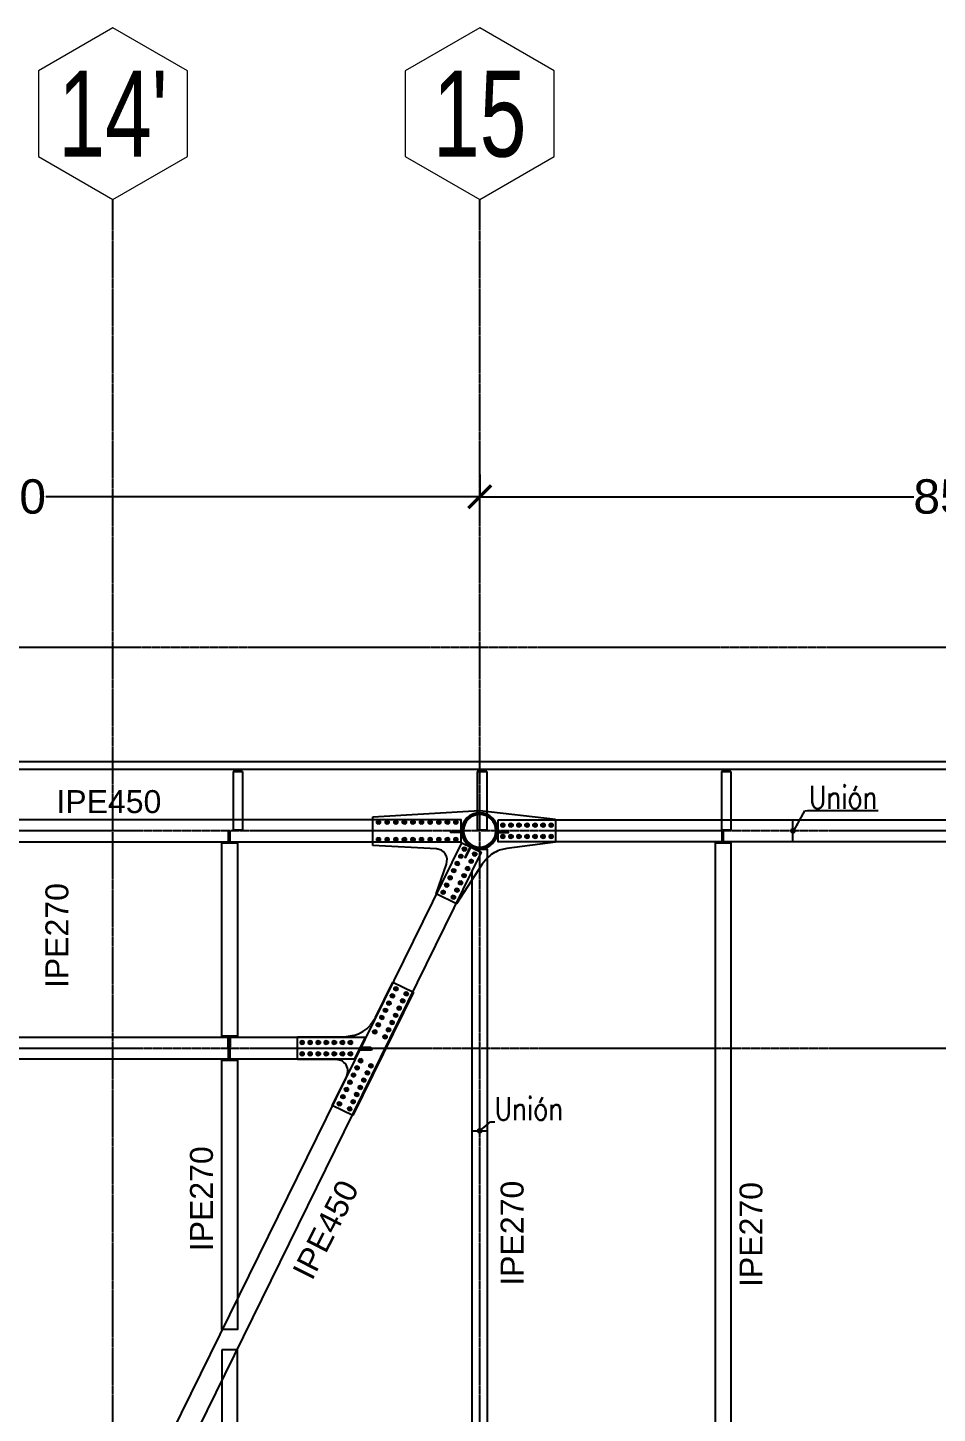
# Model space of a CAD drawing. Header units: millimetres. Extents: x -12345 to 95575, y -11225 to 31862.
# Drawn here: x 72556 to 80493, y 18813 to 30907 of the extents above; entities that cross this region are included whole.
import ezdxf
from ezdxf.enums import TextEntityAlignment as Align

# ---------------------------------------------------------------- set-up
doc = ezdxf.new("R2010")
doc.units = ezdxf.units.MM
doc.header["$LTSCALE"] = 0.95
doc.linetypes.add('DXK_LINE_DOT3', pattern=[5.9187, 2.979, -0.9799, 0.9799, -0.9799])
for name, color, linetype, lineweight in [('0-1', 250, 'Continuous', 5), ('E_COLUMNAS-1', 1, 'Continuous', 25), ('E_TEXTO', 3, 'Continuous', 9), ('E_VIGAS-1', 31, 'Continuous', 25), ('E_VIGAS-2', 252, 'Continuous', 25), ('HCB_EJES', 1, 'DXK_LINE_DOT3', 9)]:
    doc.layers.add(name, color=color, linetype=linetype, lineweight=lineweight)
for name, color, linetype in [('COTAS', 8, 'Continuous'), ('HCB-EJES', 1, 'Continuous'), ('HCB-ROTULOS', 2, 'Continuous'), ('HCB_VIGAS', 4, 'Continuous'), ('UNIÒN', 6, 'Continuous')]:
    doc.layers.add(name, color=color, linetype=linetype)
doc.styles.add('CNI_COTAS', font='romans.shx', dxfattribs={"width": 0.8})
doc.styles.add('VERDANA', font='arial.ttf')
doc.dimstyles.new('1.125', dxfattribs={"dimscale": 0, "dimtxt": 300, "dimasz": 200, "dimexe": 4, "dimexo": 4, "dimgap": 15, "dimtad": 0, "dimdec": 0, "dimzin": 4, "dimdsep": 46, "dimtxsty": 'VERDANA', "dimblk": 'ARCHTICK', "dimcen": -10, "dimclrd": 256, "dimclrt": 3, "dimadec": 0, "dimazin": 0, "dimtfac": 1, "dimtdec": 0, "dimtmove": 2, "dimatfit": 0, "dimldrblk": 'OBLIQUE', "dimfxl": 0.05, "dimtolj": 1, "dimtzin": 0, "dimarcsym": 0})
doc.dimstyles.new('UNIÒN', dxfattribs={"dimscale": 0, "dimtxt": 200, "dimasz": 60, "dimexe": 4, "dimexo": 4, "dimgap": 15, "dimtad": 1, "dimdec": 0, "dimzin": 4, "dimdsep": 46, "dimtxsty": 'CNI_COTAS', "dimcen": -0.09, "dimclrd": 6, "dimclrt": 3, "dimadec": 0, "dimazin": 0, "dimtfac": 1, "dimtdec": 0, "dimtmove": 2, "dimatfit": 0, "dimfxl": 0.05, "dimtolj": 1, "dimtzin": 0, "dimarcsym": 0})

# ---------------------------------------------------------------- blocks, each defined once
blk = doc.blocks.new('EST_SFM_VIGA-METALICA-SECCION-C - EST_SFM_VIGA-METALICA-UPN160-1505289-_14_00m_N_E_-NIVEL-4 DOC')
at = {"layer": 'E_VIGAS-1'}
for p, q in [((44.822, 0.018), (-44.831, 0.018)), ((-44.831, -0.047), (44.822, -0.047))]:
    blk.add_line(p, q, dxfattribs=at)
blk = doc.blocks.new('DCTIB_CNI_EST_MOD-1A-FAC_0001_rvt-1-_14_00m_N_E_-NIVEL-4 DOC')
at = {"layer": 'E_VIGAS-1'}
for p, q in [((-8.275, 165.082), (-8.275, 165.096)), ((-8.27, 165.096), (-8.27, 165.082)), ((-6.145, 165.082), (-6.145, 165.096)), ((-6.14, 165.096), (-6.14, 165.082)), ((-4.015, 165.082), (-4.015, 165.096)), ((-4.01, 165.096), (-4.01, 165.082)), ((-8.313, 165.076), (-8.313, 165.077)), ((-8.313, 165.077), (-8.285, 165.077)), ((-8.313, 165.076), (-8.231, 165.076)), ((-8.231, 165.076), (-8.313, 165.076)), ((-8.313, 165.076), (-8.313, 164.564)), ((-8.275, 165.077), (-8.275, 165.082)), ((-8.27, 165.082), (-8.27, 165.077)), ((-8.259, 165.077), (-8.231, 165.077)), ((-8.231, 165.077), (-8.231, 165.076)), ((-8.231, 165.076), (-8.231, 164.564)), ((-6.183, 165.076), (-6.183, 165.077)), ((-6.183, 165.077), (-6.155, 165.077)), ((-6.183, 165.076), (-6.101, 165.076)), ((-6.101, 165.076), (-6.183, 165.076)), ((-6.183, 165.076), (-6.183, 164.564)), ((-6.145, 165.077), (-6.145, 165.082)), ((-6.14, 165.082), (-6.14, 165.077)), ((-6.129, 165.077), (-6.101, 165.077)), ((-6.101, 165.077), (-6.101, 165.076)), ((-6.101, 165.076), (-6.101, 164.564)), ((-4.053, 165.076), (-4.053, 165.077)), ((-4.053, 165.077), (-4.025, 165.077)), ((-4.053, 165.076), (-3.971, 165.076)), ((-3.971, 165.076), (-4.053, 165.076)), ((-4.053, 165.076), (-4.053, 164.564)), ((-4.015, 165.077), (-4.015, 165.082)), ((-4.01, 165.082), (-4.01, 165.077)), ((-3.999, 165.077), (-3.971, 165.077)), ((-3.971, 165.077), (-3.971, 165.076)), ((-3.971, 165.076), (-3.971, 164.564)), ((-8.231, 164.564), (-8.313, 164.564)), ((-6.101, 164.564), (-6.183, 164.564)), ((-3.971, 164.564), (-4.053, 164.564))]:
    blk.add_line(p, q, dxfattribs=at)
for points, knots in [([(-8.285, 165.077), (-8.284, 165.077), (-8.283, 165.077), (-8.28, 165.077), (-8.278, 165.078), (-8.276, 165.078), (-8.275, 165.08), (-8.275, 165.081), (-8.275, 165.082)], [0, 0, 0, 0, 0.142857, 0.285714, 0.428571, 0.571429, 0.785714, 1, 1, 1, 1]), ([(-8.275, 165.082), (-8.275, 165.081), (-8.275, 165.08), (-8.277, 165.078), (-8.278, 165.078), (-8.28, 165.077), (-8.281, 165.077), (-8.282, 165.077), (-8.284, 165.077), (-8.285, 165.077)], [0, 0, 0, 0, 0.285714, 0.428571, 0.571429, 0.678571, 0.732143, 0.785714, 1, 1, 1, 1]), ([(-8.259, 165.077), (-8.26, 165.077), (-8.261, 165.077), (-8.264, 165.077), (-8.266, 165.078), (-8.268, 165.078), (-8.269, 165.08), (-8.27, 165.081), (-8.27, 165.082)], [0, 0, 0, 0, 0.142857, 0.285714, 0.428571, 0.571429, 0.785714, 1, 1, 1, 1]), ([(-8.27, 165.082), (-8.27, 165.081), (-8.269, 165.08), (-8.268, 165.078), (-8.266, 165.078), (-8.265, 165.077), (-8.264, 165.077), (-8.262, 165.077), (-8.26, 165.077), (-8.259, 165.077)], [0, 0, 0, 0, 0.285714, 0.428571, 0.571429, 0.678571, 0.732143, 0.785714, 1, 1, 1, 1]), ([(-6.155, 165.077), (-6.154, 165.077), (-6.153, 165.077), (-6.15, 165.077), (-6.148, 165.078), (-6.146, 165.078), (-6.145, 165.08), (-6.145, 165.081), (-6.145, 165.082)], [0, 0, 0, 0, 0.142857, 0.285714, 0.428571, 0.571429, 0.785714, 1, 1, 1, 1]), ([(-6.145, 165.082), (-6.145, 165.081), (-6.145, 165.08), (-6.147, 165.078), (-6.148, 165.078), (-6.15, 165.077), (-6.151, 165.077), (-6.152, 165.077), (-6.154, 165.077), (-6.155, 165.077)], [0, 0, 0, 0, 0.285714, 0.428571, 0.571429, 0.678571, 0.732143, 0.785714, 1, 1, 1, 1]), ([(-6.129, 165.077), (-6.13, 165.077), (-6.131, 165.077), (-6.134, 165.077), (-6.136, 165.078), (-6.138, 165.078), (-6.139, 165.08), (-6.14, 165.081), (-6.14, 165.082)], [0, 0, 0, 0, 0.142857, 0.285714, 0.428571, 0.571429, 0.785714, 1, 1, 1, 1]), ([(-6.14, 165.082), (-6.14, 165.081), (-6.139, 165.08), (-6.138, 165.078), (-6.136, 165.078), (-6.135, 165.077), (-6.134, 165.077), (-6.132, 165.077), (-6.13, 165.077), (-6.129, 165.077)], [0, 0, 0, 0, 0.285714, 0.428571, 0.571429, 0.678571, 0.732143, 0.785714, 1, 1, 1, 1]), ([(-4.025, 165.077), (-4.024, 165.077), (-4.023, 165.077), (-4.02, 165.077), (-4.018, 165.078), (-4.016, 165.078), (-4.015, 165.08), (-4.015, 165.081), (-4.015, 165.082)], [0, 0, 0, 0, 0.142857, 0.285714, 0.428571, 0.571429, 0.785714, 1, 1, 1, 1]), ([(-4.015, 165.082), (-4.015, 165.081), (-4.015, 165.08), (-4.017, 165.078), (-4.018, 165.078), (-4.02, 165.077), (-4.021, 165.077), (-4.022, 165.077), (-4.024, 165.077), (-4.025, 165.077)], [0, 0, 0, 0, 0.285714, 0.428571, 0.571429, 0.678571, 0.732143, 0.785714, 1, 1, 1, 1]), ([(-3.999, 165.077), (-4, 165.077), (-4.001, 165.077), (-4.004, 165.077), (-4.006, 165.078), (-4.008, 165.078), (-4.009, 165.08), (-4.01, 165.081), (-4.01, 165.082)], [0, 0, 0, 0, 0.142857, 0.285714, 0.428571, 0.571429, 0.785714, 1, 1, 1, 1]), ([(-4.01, 165.082), (-4.01, 165.081), (-4.009, 165.08), (-4.008, 165.078), (-4.006, 165.078), (-4.005, 165.077), (-4.004, 165.077), (-4.002, 165.077), (-4, 165.077), (-3.999, 165.077)], [0, 0, 0, 0, 0.285714, 0.428571, 0.571429, 0.678571, 0.732143, 0.785714, 1, 1, 1, 1])]:
    blk.add_open_spline(points, degree=3, knots=knots, dxfattribs=at)
blk.add_blockref('EST_SFM_VIGA-METALICA-SECCION-C - EST_SFM_VIGA-METALICA-UPN160-1505289-_14_00m_N_E_-NIVEL-4 DOC', (-41.042, 165.143), dxfattribs=at)
blk = doc.blocks.new('Bolt-72226993-3068 - 1511')
at = {"color": 253, "linetype": 'Continuous'}
for p, q in [((89074, 29925), (89088, 29935)), ((89075, 29908), (89074, 29925)), ((89091, 29900), (89075, 29908)), ((89088, 29935), (89104, 29927)), ((89105, 29910), (89091, 29900)), ((89104, 29927), (89105, 29910)), ((89164, 29881), (89178, 29891)), ((89165, 29864), (89164, 29881)), ((89178, 29891), (89194, 29883)), ((89194, 29883), (89195, 29866)), ((89012, 29799), (89026, 29809)), ((89013, 29782), (89012, 29799)), ((89029, 29775), (89013, 29782)), ((89026, 29809), (89042, 29801)), ((89043, 29784), (89029, 29775)), ((89042, 29801), (89043, 29784)), ((89043, 29862), (89057, 29872)), ((89044, 29845), (89043, 29862)), ((89060, 29837), (89044, 29845)), ((89057, 29872), (89073, 29864)), ((89074, 29847), (89060, 29837)), ((89073, 29864), (89074, 29847)), ((89102, 29755), (89116, 29765)), ((89103, 29738), (89102, 29755)), ((89116, 29765), (89132, 29757)), ((89132, 29757), (89133, 29740)), ((89133, 29818), (89147, 29828)), ((89134, 29801), (89133, 29818)), ((89149, 29793), (89134, 29801)), ((89147, 29828), (89163, 29820)), ((89164, 29803), (89149, 29793)), ((89163, 29820), (89164, 29803)), ((89180, 29856), (89165, 29864)), ((89195, 29866), (89180, 29856)), ((88950, 29674), (88965, 29683)), ((88952, 29657), (88950, 29674)), ((88967, 29649), (88952, 29657)), ((88965, 29683), (88980, 29676)), ((88981, 29659), (88967, 29649)), ((88980, 29676), (88981, 29659)), ((88981, 29737), (88996, 29746)), ((88982, 29719), (88981, 29737)), ((88998, 29712), (88982, 29719)), ((88996, 29746), (89011, 29739)), ((89012, 29721), (88998, 29712)), ((89011, 29739), (89012, 29721)), ((89040, 29630), (89055, 29639)), ((89055, 29639), (89070, 29632)), ((89070, 29632), (89071, 29614)), ((89071, 29693), (89085, 29702)), ((89072, 29675), (89071, 29693)), ((89088, 29668), (89072, 29675)), ((89085, 29702), (89101, 29695)), ((89102, 29677), (89088, 29668)), ((89101, 29695), (89102, 29677)), ((89119, 29730), (89103, 29738)), ((89133, 29740), (89119, 29730)), ((88889, 29548), (88903, 29558)), ((88890, 29531), (88889, 29548)), ((88905, 29523), (88890, 29531)), ((88903, 29558), (88919, 29550)), ((88920, 29533), (88905, 29523)), ((88919, 29550), (88920, 29533)), ((88920, 29611), (88934, 29621)), ((88921, 29594), (88920, 29611)), ((88936, 29586), (88921, 29594)), ((88934, 29621), (88949, 29613)), ((88951, 29596), (88936, 29586)), ((88949, 29613), (88951, 29596)), ((88978, 29504), (88993, 29514)), ((88993, 29514), (89008, 29506)), ((89009, 29567), (89024, 29577)), ((89010, 29550), (89009, 29567)), ((89026, 29542), (89010, 29550)), ((89024, 29577), (89039, 29569)), ((89040, 29552), (89026, 29542)), ((89039, 29569), (89040, 29552)), ((89041, 29612), (89040, 29630)), ((89057, 29605), (89041, 29612)), ((89071, 29614), (89057, 29605)), ((88980, 29487), (88978, 29504)), ((88995, 29479), (88980, 29487)), ((89010, 29489), (88995, 29479)), ((89008, 29506), (89010, 29489))]:
    blk.add_line(p, q, dxfattribs=at)
for centre, radius, start, end in [((89089, 29917), 11.5, 81.847, 261.847), ((89089, 29917), 10, 153.847, 333.847), ((89089, 29917), 10, 333.847, 153.847), ((89089, 29917), 11.5, 261.847, 81.847), ((89179, 29873), 11.5, 81.847, 261.847), ((89179, 29873), 10, 153.847, 333.847), ((89179, 29873), 10, 333.847, 153.847), ((89179, 29873), 11.5, 261.847, 81.847), ((89028, 29792), 11.5, 81.847, 261.847), ((89028, 29792), 10, 153.847, 333.847), ((89028, 29792), 10, 333.847, 153.847), ((89028, 29792), 11.5, 261.847, 81.847), ((89059, 29855), 11.5, 81.847, 261.847), ((89059, 29855), 10, 153.847, 333.847), ((89059, 29855), 10, 333.847, 153.847), ((89059, 29855), 11.5, 261.847, 81.847), ((89117, 29748), 11.5, 81.847, 261.847), ((89117, 29748), 10, 333.847, 153.847), ((89117, 29748), 11.5, 261.847, 81.847), ((89148, 29811), 11.5, 81.847, 261.847), ((89148, 29811), 10, 153.847, 333.847), ((89148, 29811), 10, 333.847, 153.847), ((89148, 29811), 11.5, 261.847, 81.847), ((88966, 29666), 11.5, 81.847, 261.847), ((88966, 29666), 10, 153.847, 333.847), ((88966, 29666), 10, 333.847, 153.847), ((88966, 29666), 11.5, 261.847, 81.847), ((88997, 29729), 11.5, 81.847, 261.847), ((88997, 29729), 10, 153.847, 333.847), ((88997, 29729), 10, 333.847, 153.847), ((88997, 29729), 11.5, 261.847, 81.847), ((89056, 29622), 11.5, 81.847, 261.847), ((89056, 29622), 10, 333.847, 153.847), ((89056, 29622), 11.5, 261.847, 81.847), ((89087, 29685), 11.5, 81.847, 261.847), ((89087, 29685), 10, 153.847, 333.847), ((89087, 29685), 10, 333.847, 153.847), ((89087, 29685), 11.5, 261.847, 81.847), ((89117, 29748), 10, 153.847, 333.847), ((88904, 29540), 11.5, 81.847, 261.847), ((88904, 29540), 10, 153.847, 333.847), ((88904, 29540), 10, 333.847, 153.847), ((88904, 29540), 11.5, 261.847, 81.847), ((88935, 29603), 11.5, 81.847, 261.847), ((88935, 29603), 10, 153.847, 333.847), ((88935, 29603), 10, 333.847, 153.847), ((88935, 29603), 11.5, 261.847, 81.847), ((89025, 29559), 11.5, 81.847, 261.847), ((89025, 29559), 10, 153.847, 333.847), ((89025, 29559), 10, 333.847, 153.847), ((89025, 29559), 11.5, 261.847, 81.847), ((89056, 29622), 10, 153.847, 333.847), ((88994, 29496), 11.5, 81.847, 261.847), ((88994, 29496), 10, 153.847, 333.847), ((88994, 29496), 10, 333.847, 153.847), ((88994, 29496), 11.5, 261.847, 81.847)]:
    blk.add_arc(centre, radius, start, end, dxfattribs=at)
blk = doc.blocks.new('Bolt-72226993-3076 - 1511')
at = {"color": 253, "linetype": 'Continuous'}
for p, q in [((89411, 30136), (89426, 30144)), ((89411, 30118), (89411, 30136)), ((89426, 30110), (89411, 30118)), ((89426, 30144), (89441, 30136)), ((89441, 30118), (89426, 30110)), ((89441, 30136), (89441, 30118)), ((89481, 30136), (89496, 30144)), ((89481, 30118), (89481, 30136)), ((89496, 30110), (89481, 30118)), ((89496, 30144), (89511, 30136)), ((89511, 30118), (89496, 30110)), ((89511, 30136), (89511, 30118)), ((89551, 30136), (89566, 30144)), ((89551, 30118), (89551, 30136)), ((89566, 30110), (89551, 30118)), ((89566, 30144), (89581, 30136)), ((89581, 30118), (89566, 30110)), ((89581, 30136), (89581, 30118)), ((89621, 30136), (89636, 30144)), ((89621, 30118), (89621, 30136)), ((89636, 30110), (89621, 30118)), ((89636, 30144), (89651, 30136)), ((89651, 30118), (89636, 30110)), ((89651, 30136), (89651, 30118)), ((89691, 30136), (89706, 30144)), ((89691, 30118), (89691, 30136)), ((89706, 30110), (89691, 30118)), ((89706, 30144), (89721, 30136)), ((89721, 30118), (89706, 30110)), ((89721, 30136), (89721, 30118)), ((89761, 30136), (89776, 30144)), ((89761, 30118), (89761, 30136)), ((89776, 30110), (89761, 30118)), ((89776, 30144), (89791, 30136)), ((89791, 30118), (89776, 30110)), ((89791, 30136), (89791, 30118)), ((89831, 30136), (89846, 30144)), ((89831, 30118), (89831, 30136)), ((89846, 30110), (89831, 30118)), ((89846, 30144), (89861, 30136)), ((89861, 30118), (89846, 30110)), ((89861, 30136), (89861, 30118)), ((89411, 30036), (89426, 30044)), ((89411, 30018), (89411, 30036)), ((89426, 30010), (89411, 30018)), ((89426, 30044), (89441, 30036)), ((89441, 30018), (89426, 30010)), ((89441, 30036), (89441, 30018)), ((89481, 30036), (89496, 30044)), ((89481, 30018), (89481, 30036)), ((89496, 30010), (89481, 30018)), ((89496, 30044), (89511, 30036)), ((89511, 30018), (89496, 30010)), ((89511, 30036), (89511, 30018)), ((89551, 30036), (89566, 30044)), ((89551, 30018), (89551, 30036)), ((89566, 30010), (89551, 30018)), ((89566, 30044), (89581, 30036)), ((89581, 30018), (89566, 30010)), ((89581, 30036), (89581, 30018)), ((89621, 30036), (89636, 30044)), ((89621, 30018), (89621, 30036)), ((89636, 30010), (89621, 30018)), ((89636, 30044), (89651, 30036)), ((89651, 30018), (89636, 30010)), ((89651, 30036), (89651, 30018)), ((89691, 30036), (89706, 30044)), ((89691, 30018), (89691, 30036)), ((89706, 30010), (89691, 30018)), ((89706, 30044), (89721, 30036)), ((89721, 30018), (89706, 30010)), ((89721, 30036), (89721, 30018)), ((89761, 30036), (89776, 30044)), ((89761, 30018), (89761, 30036)), ((89776, 30010), (89761, 30018)), ((89776, 30044), (89791, 30036)), ((89791, 30018), (89776, 30010)), ((89791, 30036), (89791, 30018)), ((89831, 30036), (89846, 30044)), ((89831, 30018), (89831, 30036)), ((89846, 30010), (89831, 30018)), ((89846, 30044), (89861, 30036)), ((89861, 30018), (89846, 30010)), ((89861, 30036), (89861, 30018))]:
    blk.add_line(p, q, dxfattribs=at)
for centre, radius, start, end in [((89426, 30127), 11.5, 18, 198), ((89426, 30127), 11.5, 198, 18), ((89426, 30127), 10, 90, 270), ((89426, 30127), 10, 270, 90), ((89496, 30127), 11.5, 18, 198), ((89496, 30127), 11.5, 198, 18), ((89496, 30127), 10, 90, 270), ((89496, 30127), 10, 270, 90), ((89566, 30127), 11.5, 18, 198), ((89566, 30127), 11.5, 198, 18), ((89566, 30127), 10, 90, 270), ((89566, 30127), 10, 270, 90), ((89636, 30127), 11.5, 18, 198), ((89636, 30127), 11.5, 198, 18), ((89636, 30127), 10, 90, 270), ((89636, 30127), 10, 270, 90), ((89706, 30127), 11.5, 18, 198), ((89706, 30127), 11.5, 198, 18), ((89706, 30127), 10, 90, 270), ((89706, 30127), 10, 270, 90), ((89776, 30127), 11.5, 18, 198), ((89776, 30127), 11.5, 198, 18), ((89776, 30127), 10, 90, 270), ((89776, 30127), 10, 270, 90), ((89846, 30127), 11.5, 18, 198), ((89846, 30127), 11.5, 198, 18), ((89846, 30127), 10, 90, 270), ((89846, 30127), 10, 270, 90), ((89426, 30027), 11.5, 18, 198), ((89426, 30027), 11.5, 198, 18), ((89426, 30027), 10, 90, 270), ((89426, 30027), 10, 270, 90), ((89496, 30027), 11.5, 18, 198), ((89496, 30027), 11.5, 198, 18), ((89496, 30027), 10, 90, 270), ((89496, 30027), 10, 270, 90), ((89566, 30027), 11.5, 18, 198), ((89566, 30027), 11.5, 198, 18), ((89566, 30027), 10, 90, 270), ((89566, 30027), 10, 270, 90), ((89636, 30027), 11.5, 18, 198), ((89636, 30027), 11.5, 198, 18), ((89636, 30027), 10, 90, 270), ((89636, 30027), 10, 270, 90), ((89706, 30027), 11.5, 18, 198), ((89706, 30027), 11.5, 198, 18), ((89706, 30027), 10, 90, 270), ((89706, 30027), 10, 270, 90), ((89776, 30027), 11.5, 18, 198), ((89776, 30027), 11.5, 198, 18), ((89776, 30027), 10, 90, 270), ((89776, 30027), 10, 270, 90), ((89846, 30027), 11.5, 18, 198), ((89846, 30027), 11.5, 198, 18), ((89846, 30027), 10, 90, 270), ((89846, 30027), 10, 270, 90)]:
    blk.add_arc(centre, radius, start, end, dxfattribs=at)
blk = doc.blocks.new('Bolt-72226993-3075 - 1511')
at = {"color": 253, "linetype": 'Continuous'}
for p, q in [((88326, 30161), (88341, 30169)), ((88326, 30143), (88326, 30161)), ((88341, 30135), (88326, 30143)), ((88341, 30169), (88356, 30161)), ((88356, 30143), (88341, 30135)), ((88356, 30161), (88356, 30143)), ((88401, 30161), (88416, 30169)), ((88401, 30143), (88401, 30161)), ((88416, 30135), (88401, 30143)), ((88416, 30169), (88431, 30161)), ((88431, 30143), (88416, 30135)), ((88431, 30161), (88431, 30143)), ((88476, 30161), (88491, 30169)), ((88476, 30143), (88476, 30161)), ((88491, 30135), (88476, 30143)), ((88491, 30169), (88506, 30161)), ((88506, 30143), (88491, 30135)), ((88506, 30161), (88506, 30143)), ((88551, 30161), (88566, 30169)), ((88551, 30143), (88551, 30161)), ((88566, 30135), (88551, 30143)), ((88566, 30169), (88581, 30161)), ((88581, 30143), (88566, 30135)), ((88581, 30161), (88581, 30143)), ((88626, 30161), (88641, 30169)), ((88626, 30143), (88626, 30161)), ((88641, 30135), (88626, 30143)), ((88641, 30169), (88656, 30161)), ((88656, 30143), (88641, 30135)), ((88656, 30161), (88656, 30143)), ((88701, 30161), (88716, 30169)), ((88701, 30143), (88701, 30161)), ((88716, 30135), (88701, 30143)), ((88716, 30169), (88731, 30161)), ((88731, 30143), (88716, 30135)), ((88731, 30161), (88731, 30143)), ((88776, 30161), (88791, 30169)), ((88776, 30143), (88776, 30161)), ((88791, 30135), (88776, 30143)), ((88791, 30169), (88806, 30161)), ((88806, 30143), (88791, 30135)), ((88806, 30161), (88806, 30143)), ((88851, 30161), (88866, 30169)), ((88851, 30143), (88851, 30161)), ((88866, 30135), (88851, 30143)), ((88866, 30169), (88881, 30161)), ((88881, 30143), (88866, 30135)), ((88881, 30161), (88881, 30143)), ((88926, 30161), (88941, 30169)), ((88926, 30143), (88926, 30161)), ((88941, 30135), (88926, 30143)), ((88941, 30169), (88956, 30161)), ((88956, 30143), (88941, 30135)), ((88956, 30161), (88956, 30143)), ((89001, 30161), (89016, 30169)), ((89001, 30143), (89001, 30161)), ((89016, 30135), (89001, 30143)), ((89016, 30169), (89031, 30161)), ((89031, 30143), (89016, 30135)), ((89031, 30161), (89031, 30143)), ((88326, 30011), (88341, 30019)), ((88326, 29993), (88326, 30011)), ((88341, 30019), (88356, 30011)), ((88356, 30011), (88356, 29993)), ((88401, 30011), (88416, 30019)), ((88401, 29993), (88401, 30011)), ((88416, 30019), (88431, 30011)), ((88431, 30011), (88431, 29993)), ((88476, 30011), (88491, 30019)), ((88476, 29993), (88476, 30011)), ((88491, 30019), (88506, 30011)), ((88506, 30011), (88506, 29993)), ((88551, 30011), (88566, 30019)), ((88551, 29993), (88551, 30011)), ((88566, 30019), (88581, 30011)), ((88581, 30011), (88581, 29993)), ((88626, 30011), (88641, 30019)), ((88626, 29993), (88626, 30011)), ((88641, 30019), (88656, 30011)), ((88656, 30011), (88656, 29993)), ((88701, 30011), (88716, 30019)), ((88701, 29993), (88701, 30011)), ((88716, 30019), (88731, 30011)), ((88731, 30011), (88731, 29993)), ((88776, 30011), (88791, 30019)), ((88776, 29993), (88776, 30011)), ((88791, 30019), (88806, 30011)), ((88806, 30011), (88806, 29993)), ((88851, 30011), (88866, 30019)), ((88851, 29993), (88851, 30011)), ((88866, 30019), (88881, 30011)), ((88881, 30011), (88881, 29993)), ((88926, 30011), (88941, 30019)), ((88926, 29993), (88926, 30011)), ((88941, 30019), (88956, 30011)), ((88956, 30011), (88956, 29993)), ((89001, 30011), (89016, 30019)), ((89001, 29993), (89001, 30011)), ((89016, 30019), (89031, 30011)), ((89031, 30011), (89031, 29993)), ((88341, 29985), (88326, 29993)), ((88356, 29993), (88341, 29985)), ((88416, 29985), (88401, 29993)), ((88431, 29993), (88416, 29985)), ((88491, 29985), (88476, 29993)), ((88506, 29993), (88491, 29985)), ((88566, 29985), (88551, 29993)), ((88581, 29993), (88566, 29985)), ((88641, 29985), (88626, 29993)), ((88656, 29993), (88641, 29985)), ((88716, 29985), (88701, 29993)), ((88731, 29993), (88716, 29985)), ((88791, 29985), (88776, 29993)), ((88806, 29993), (88791, 29985)), ((88866, 29985), (88851, 29993)), ((88881, 29993), (88866, 29985)), ((88941, 29985), (88926, 29993)), ((88956, 29993), (88941, 29985)), ((89016, 29985), (89001, 29993)), ((89031, 29993), (89016, 29985))]:
    blk.add_line(p, q, dxfattribs=at)
for centre, radius, start, end in [((88341, 30152), 11.5, 18, 198), ((88341, 30152), 11.5, 198, 18), ((88341, 30152), 10, 90, 270), ((88341, 30152), 10, 270, 90), ((88416, 30152), 11.5, 18, 198), ((88416, 30152), 11.5, 198, 18), ((88416, 30152), 10, 90, 270), ((88416, 30152), 10, 270, 90), ((88491, 30152), 11.5, 18, 198), ((88491, 30152), 11.5, 198, 18), ((88491, 30152), 10, 90, 270), ((88491, 30152), 10, 270, 90), ((88566, 30152), 11.5, 18, 198), ((88566, 30152), 11.5, 198, 18), ((88566, 30152), 10, 90, 270), ((88566, 30152), 10, 270, 90), ((88641, 30152), 11.5, 18, 198), ((88641, 30152), 11.5, 198, 18), ((88641, 30152), 10, 90, 270), ((88641, 30152), 10, 270, 90), ((88716, 30152), 11.5, 18, 198), ((88716, 30152), 11.5, 198, 18), ((88716, 30152), 10, 90, 270), ((88716, 30152), 10, 270, 90), ((88791, 30152), 11.5, 18, 198), ((88791, 30152), 11.5, 198, 18), ((88791, 30152), 10, 90, 270), ((88791, 30152), 10, 270, 90), ((88866, 30152), 11.5, 18, 198), ((88866, 30152), 11.5, 198, 18), ((88866, 30152), 10, 90, 270), ((88866, 30152), 10, 270, 90), ((88941, 30152), 11.5, 18, 198), ((88941, 30152), 11.5, 198, 18), ((88941, 30152), 10, 90, 270), ((88941, 30152), 10, 270, 90), ((89016, 30152), 11.5, 18, 198), ((89016, 30152), 11.5, 198, 18), ((89016, 30152), 10, 90, 270), ((89016, 30152), 10, 270, 90), ((88341, 30002), 11.5, 18, 198), ((88341, 30002), 11.5, 198, 18), ((88341, 30002), 10, 90, 270), ((88341, 30002), 10, 270, 90), ((88416, 30002), 11.5, 18, 198), ((88416, 30002), 11.5, 198, 18), ((88416, 30002), 10, 90, 270), ((88416, 30002), 10, 270, 90), ((88491, 30002), 11.5, 18, 198), ((88491, 30002), 11.5, 198, 18), ((88491, 30002), 10, 90, 270), ((88491, 30002), 10, 270, 90), ((88566, 30002), 11.5, 18, 198), ((88566, 30002), 11.5, 198, 18), ((88566, 30002), 10, 90, 270), ((88566, 30002), 10, 270, 90), ((88641, 30002), 11.5, 18, 198), ((88641, 30002), 11.5, 198, 18), ((88641, 30002), 10, 90, 270), ((88641, 30002), 10, 270, 90), ((88716, 30002), 11.5, 18, 198), ((88716, 30002), 11.5, 198, 18), ((88716, 30002), 10, 90, 270), ((88716, 30002), 10, 270, 90), ((88791, 30002), 11.5, 18, 198), ((88791, 30002), 11.5, 198, 18), ((88791, 30002), 10, 90, 270), ((88791, 30002), 10, 270, 90), ((88866, 30002), 11.5, 18, 198), ((88866, 30002), 11.5, 198, 18), ((88866, 30002), 10, 90, 270), ((88866, 30002), 10, 270, 90), ((88941, 30002), 11.5, 18, 198), ((88941, 30002), 11.5, 198, 18), ((88941, 30002), 10, 90, 270), ((88941, 30002), 10, 270, 90), ((89016, 30002), 11.5, 18, 198), ((89016, 30002), 11.5, 198, 18), ((89016, 30002), 10, 90, 270), ((89016, 30002), 10, 270, 90)]:
    blk.add_arc(centre, radius, start, end, dxfattribs=at)
blk = doc.blocks.new('Part-72226993-3077 - 1511')
at = {"color": 253}
for p, q in [((88291, 30200), (89223, 30254)), ((89223, 30254), (89886, 30177)), ((88291, 29950), (88291, 30200)), ((89886, 30177), (89886, 29977)), ((88845, 29920), (88291, 29950)), ((88889, 29907), (88845, 29920)), ((89460, 29922), (89396, 29907)), ((89886, 29977), (89460, 29922)), ((88842, 29527), (88934, 29787)), ((88934, 29787), (88939, 29832)), ((89246, 29787), (89021, 29439)), ((89287, 29838), (89246, 29787)), ((89021, 29439), (88842, 29527))]:
    blk.add_line(p, q, dxfattribs=at)
for centre, radius, start, end in [((89223, 30077), 158, 78.75, 258.75), ((89223, 30077), 158, 258.75, 78.75), ((88840, 29820), 100, 7.0556, 60.2686), ((89498, 29625), 300, 109.787, 134.7448)]:
    blk.add_arc(centre, radius, start, end, dxfattribs=at)
blk = doc.blocks.new('Part-72226993-3109 - 1511')
at = {"color": 253}
for p, q in [((88643, 28668), (88114, 27591)), ((88312, 28448), (88464, 28757)), ((88464, 28757), (88643, 28668)), ((88265, 28379), (88312, 28448)), ((87633, 28280), (88043, 28280)), ((87633, 28080), (87633, 28280)), ((88043, 28280), (88125, 28292)), ((87971, 28080), (87633, 28080)), ((88010, 28072), (87971, 28080)), ((88061, 27936), (88071, 27975)), ((87935, 27679), (88061, 27936)), ((88114, 27591), (87935, 27679))]:
    blk.add_line(p, q, dxfattribs=at)
for centre, radius, start, end in [((88043, 28580), 300, 285.9615, 317.8845), ((87971, 27980), 100, 357.0768, 66.7692)]:
    blk.add_arc(centre, radius, start, end, dxfattribs=at)
blk = doc.blocks.new('Bolt-72226993-3104 - 1511')
at = {"color": 253, "linetype": 'Continuous'}
for p, q in [((88475, 28706), (88490, 28716)), ((88476, 28689), (88475, 28706)), ((88492, 28681), (88476, 28689)), ((88490, 28716), (88505, 28708)), ((88506, 28691), (88492, 28681)), ((88505, 28708), (88506, 28691)), ((88565, 28662), (88579, 28672)), ((88579, 28672), (88595, 28664)), ((88595, 28664), (88596, 28647)), ((88414, 28581), (88428, 28590)), ((88415, 28563), (88414, 28581)), ((88430, 28556), (88415, 28563)), ((88428, 28590), (88444, 28583)), ((88445, 28565), (88430, 28556)), ((88444, 28643), (88459, 28653)), ((88446, 28626), (88444, 28643)), ((88444, 28583), (88445, 28565)), ((88461, 28619), (88446, 28626)), ((88459, 28653), (88474, 28645)), ((88476, 28628), (88461, 28619)), ((88474, 28645), (88476, 28628)), ((88503, 28537), (88518, 28546)), ((88518, 28546), (88533, 28539)), ((88534, 28599), (88549, 28609)), ((88535, 28582), (88534, 28599)), ((88551, 28574), (88535, 28582)), ((88549, 28609), (88564, 28601)), ((88565, 28584), (88551, 28574)), ((88564, 28601), (88565, 28584)), ((88566, 28645), (88565, 28662)), ((88582, 28637), (88566, 28645)), ((88596, 28647), (88582, 28637)), ((88352, 28455), (88366, 28465)), ((88353, 28438), (88352, 28455)), ((88369, 28430), (88353, 28438)), ((88366, 28465), (88382, 28457)), ((88383, 28440), (88369, 28430)), ((88382, 28457), (88383, 28440)), ((88383, 28518), (88397, 28527)), ((88384, 28501), (88383, 28518)), ((88399, 28493), (88384, 28501)), ((88397, 28527), (88413, 28520)), ((88414, 28503), (88399, 28493)), ((88413, 28520), (88414, 28503)), ((88472, 28474), (88487, 28483)), ((88474, 28456), (88472, 28474)), ((88489, 28449), (88474, 28456)), ((88487, 28483), (88502, 28476)), ((88504, 28458), (88489, 28449)), ((88502, 28476), (88504, 28458)), ((88505, 28519), (88503, 28537)), ((88520, 28512), (88505, 28519)), ((88534, 28521), (88520, 28512)), ((88533, 28539), (88534, 28521)), ((88290, 28329), (88305, 28339)), ((88291, 28312), (88290, 28329)), ((88307, 28304), (88291, 28312)), ((88305, 28339), (88320, 28331)), ((88321, 28314), (88307, 28304)), ((88320, 28331), (88321, 28314)), ((88321, 28392), (88335, 28402)), ((88322, 28375), (88321, 28392)), ((88338, 28367), (88322, 28375)), ((88335, 28402), (88351, 28394)), ((88352, 28377), (88338, 28367)), ((88351, 28394), (88352, 28377)), ((88411, 28348), (88425, 28358)), ((88412, 28331), (88411, 28348)), ((88427, 28323), (88412, 28331)), ((88425, 28358), (88441, 28350)), ((88442, 28333), (88427, 28323)), ((88441, 28350), (88442, 28333)), ((88442, 28411), (88456, 28421)), ((88443, 28394), (88442, 28411)), ((88458, 28386), (88443, 28394)), ((88456, 28421), (88472, 28413)), ((88473, 28396), (88458, 28386)), ((88472, 28413), (88473, 28396)), ((88380, 28285), (88394, 28295)), ((88381, 28268), (88380, 28285)), ((88397, 28260), (88381, 28268)), ((88394, 28295), (88410, 28287)), ((88411, 28270), (88397, 28260)), ((88410, 28287), (88411, 28270))]:
    blk.add_line(p, q, dxfattribs=at)
for centre, radius, start, end in [((88491, 28699), 11.5, 81.846, 261.846), ((88491, 28699), 10, 153.846, 333.846), ((88491, 28699), 10, 333.846, 153.846), ((88491, 28699), 11.5, 261.846, 81.846), ((88581, 28655), 11.5, 81.846, 261.846), ((88581, 28655), 10, 333.846, 153.846), ((88581, 28655), 11.5, 261.846, 81.846), ((88429, 28573), 11.5, 81.846, 261.846), ((88429, 28573), 10, 153.846, 333.846), ((88429, 28573), 10, 333.846, 153.846), ((88429, 28573), 11.5, 261.846, 81.846), ((88460, 28636), 11.5, 81.846, 261.846), ((88460, 28636), 10, 153.846, 333.846), ((88460, 28636), 10, 333.846, 153.846), ((88460, 28636), 11.5, 261.846, 81.846), ((88550, 28592), 11.5, 81.846, 261.846), ((88550, 28592), 10, 153.846, 333.846), ((88550, 28592), 10, 333.846, 153.846), ((88550, 28592), 11.5, 261.846, 81.846), ((88581, 28655), 10, 153.846, 333.846), ((88367, 28447), 11.5, 81.846, 261.846), ((88367, 28447), 10, 153.846, 333.846), ((88367, 28447), 10, 333.846, 153.846), ((88367, 28447), 11.5, 261.846, 81.846), ((88398, 28510), 11.5, 81.846, 261.846), ((88398, 28510), 10, 153.846, 333.846), ((88398, 28510), 10, 333.846, 153.846), ((88398, 28510), 11.5, 261.846, 81.846), ((88488, 28466), 11.5, 81.846, 261.846), ((88488, 28466), 10, 153.846, 333.846), ((88488, 28466), 10, 333.846, 153.846), ((88488, 28466), 11.5, 261.846, 81.846), ((88519, 28529), 11.5, 81.846, 261.846), ((88519, 28529), 10, 153.846, 333.846), ((88519, 28529), 10, 333.846, 153.846), ((88519, 28529), 11.5, 261.846, 81.846), ((88306, 28322), 11.5, 81.846, 261.846), ((88306, 28322), 10, 153.846, 333.846), ((88306, 28322), 10, 333.846, 153.846), ((88306, 28322), 11.5, 261.846, 81.846), ((88337, 28385), 11.5, 81.846, 261.846), ((88337, 28385), 10, 153.846, 333.846), ((88337, 28385), 10, 333.846, 153.846), ((88337, 28385), 11.5, 261.846, 81.846), ((88426, 28340), 11.5, 81.846, 261.846), ((88426, 28340), 10, 153.846, 333.846), ((88426, 28340), 10, 333.846, 153.846), ((88426, 28340), 11.5, 261.846, 81.846), ((88457, 28403), 11.5, 81.846, 261.846), ((88457, 28403), 10, 153.846, 333.846), ((88457, 28403), 10, 333.846, 153.846), ((88457, 28403), 11.5, 261.846, 81.846), ((88395, 28278), 11.5, 81.846, 261.846), ((88395, 28278), 10, 153.846, 333.846), ((88395, 28278), 10, 333.846, 153.846), ((88395, 28278), 11.5, 261.846, 81.846)]:
    blk.add_arc(centre, radius, start, end, dxfattribs=at)
blk = doc.blocks.new('Bolt-72226993-3105 - 1511')
at = {"color": 253, "linetype": 'Continuous'}
for p, q in [((88167, 28078), (88181, 28088)), ((88168, 28061), (88167, 28078)), ((88183, 28053), (88168, 28061)), ((88181, 28088), (88197, 28080)), ((88198, 28063), (88183, 28053)), ((88197, 28080), (88198, 28063)), ((88105, 27952), (88119, 27962)), ((88106, 27935), (88105, 27952)), ((88119, 27962), (88135, 27954)), ((88135, 27954), (88136, 27937)), ((88136, 28015), (88150, 28025)), ((88137, 27998), (88136, 28015)), ((88153, 27990), (88137, 27998)), ((88150, 28025), (88166, 28017)), ((88167, 28000), (88153, 27990)), ((88166, 28017), (88167, 28000)), ((88226, 27971), (88240, 27981)), ((88227, 27954), (88226, 27971)), ((88242, 27946), (88227, 27954)), ((88240, 27981), (88256, 27973)), ((88257, 27956), (88242, 27946)), ((88256, 27973), (88257, 27956)), ((88257, 28034), (88271, 28044)), ((88258, 28017), (88257, 28034)), ((88273, 28009), (88258, 28017)), ((88271, 28044), (88286, 28036)), ((88288, 28019), (88273, 28009)), ((88286, 28036), (88288, 28019)), ((88043, 27827), (88058, 27836)), ((88044, 27809), (88043, 27827)), ((88058, 27836), (88073, 27829)), ((88073, 27829), (88074, 27811)), ((88074, 27889), (88089, 27899)), ((88075, 27872), (88074, 27889)), ((88091, 27865), (88075, 27872)), ((88089, 27899), (88104, 27891)), ((88105, 27874), (88091, 27865)), ((88104, 27891), (88105, 27874)), ((88122, 27927), (88106, 27935)), ((88136, 27937), (88122, 27927)), ((88164, 27845), (88178, 27855)), ((88165, 27828), (88164, 27845)), ((88181, 27820), (88165, 27828)), ((88178, 27855), (88194, 27847)), ((88195, 27830), (88181, 27820)), ((88194, 27847), (88195, 27830)), ((88195, 27908), (88209, 27918)), ((88196, 27891), (88195, 27908)), ((88212, 27883), (88196, 27891)), ((88209, 27918), (88225, 27910)), ((88226, 27893), (88212, 27883)), ((88225, 27910), (88226, 27893)), ((87982, 27701), (87996, 27711)), ((87983, 27684), (87982, 27701)), ((87996, 27711), (88012, 27703)), ((88012, 27764), (88027, 27773)), ((88014, 27747), (88012, 27764)), ((88012, 27703), (88013, 27686)), ((88029, 27739), (88014, 27747)), ((88027, 27773), (88042, 27766)), ((88044, 27749), (88029, 27739)), ((88042, 27766), (88044, 27749)), ((88060, 27802), (88044, 27809)), ((88074, 27811), (88060, 27802)), ((88102, 27720), (88117, 27729)), ((88103, 27702), (88102, 27720)), ((88119, 27695), (88103, 27702)), ((88117, 27729), (88132, 27722)), ((88133, 27704), (88119, 27695)), ((88132, 27722), (88133, 27704)), ((88133, 27783), (88147, 27792)), ((88134, 27765), (88133, 27783)), ((88150, 27758), (88134, 27765)), ((88147, 27792), (88163, 27785)), ((88164, 27767), (88150, 27758)), ((88163, 27785), (88164, 27767)), ((87998, 27676), (87983, 27684)), ((88013, 27686), (87998, 27676)), ((88071, 27657), (88086, 27667)), ((88073, 27640), (88071, 27657)), ((88088, 27632), (88073, 27640)), ((88086, 27667), (88101, 27659)), ((88102, 27642), (88088, 27632)), ((88101, 27659), (88102, 27642))]:
    blk.add_line(p, q, dxfattribs=at)
for centre, radius, start, end in [((88182, 28070), 11.5, 81.846, 261.846), ((88182, 28070), 10, 153.846, 333.846), ((88182, 28070), 10, 333.846, 153.846), ((88182, 28070), 11.5, 261.846, 81.846), ((88121, 27945), 11.5, 81.846, 261.846), ((88121, 27945), 10, 153.846, 333.846), ((88121, 27945), 10, 333.846, 153.846), ((88121, 27945), 11.5, 261.846, 81.846), ((88151, 28008), 11.5, 81.846, 261.846), ((88151, 28008), 10, 153.846, 333.846), ((88151, 28008), 10, 333.846, 153.846), ((88151, 28008), 11.5, 261.846, 81.846), ((88241, 27963), 11.5, 81.846, 261.846), ((88241, 27963), 10, 153.846, 333.846), ((88241, 27963), 10, 333.846, 153.846), ((88241, 27963), 11.5, 261.846, 81.846), ((88272, 28026), 11.5, 81.846, 261.846), ((88272, 28026), 10, 153.846, 333.846), ((88272, 28026), 10, 333.846, 153.846), ((88272, 28026), 11.5, 261.846, 81.846), ((88059, 27819), 11.5, 81.846, 261.846), ((88059, 27819), 10, 153.846, 333.846), ((88059, 27819), 10, 333.846, 153.846), ((88059, 27819), 11.5, 261.846, 81.846), ((88090, 27882), 11.5, 81.846, 261.846), ((88090, 27882), 10, 153.846, 333.846), ((88090, 27882), 10, 333.846, 153.846), ((88090, 27882), 11.5, 261.846, 81.846), ((88179, 27838), 11.5, 81.846, 261.846), ((88179, 27838), 10, 153.846, 333.846), ((88179, 27838), 10, 333.846, 153.846), ((88179, 27838), 11.5, 261.846, 81.846), ((88210, 27901), 11.5, 81.846, 261.846), ((88210, 27901), 10, 153.846, 333.846), ((88210, 27901), 10, 333.846, 153.846), ((88210, 27901), 11.5, 261.846, 81.846), ((87997, 27693), 11.5, 81.846, 261.846), ((87997, 27693), 10, 153.846, 333.846), ((87997, 27693), 10, 333.846, 153.846), ((87997, 27693), 11.5, 261.846, 81.846), ((88028, 27756), 11.5, 81.846, 261.846), ((88028, 27756), 10, 153.846, 333.846), ((88028, 27756), 10, 333.846, 153.846), ((88028, 27756), 11.5, 261.846, 81.846), ((88118, 27712), 11.5, 81.846, 261.846), ((88118, 27712), 10, 153.846, 333.846), ((88118, 27712), 10, 333.846, 153.846), ((88118, 27712), 11.5, 261.846, 81.846), ((88149, 27775), 11.5, 81.846, 261.846), ((88149, 27775), 10, 153.846, 333.846), ((88149, 27775), 10, 333.846, 153.846), ((88149, 27775), 11.5, 261.846, 81.846), ((88087, 27649), 11.5, 81.846, 261.846), ((88087, 27649), 10, 153.846, 333.846), ((88087, 27649), 10, 333.846, 153.846), ((88087, 27649), 11.5, 261.846, 81.846)]:
    blk.add_arc(centre, radius, start, end, dxfattribs=at)
blk = doc.blocks.new('Bolt-72226993-3106 - 1511')
at = {"color": 253, "linetype": 'Continuous'}
for p, q in [((87658, 28239), (87673, 28247)), ((87658, 28221), (87658, 28239)), ((87673, 28213), (87658, 28221)), ((87673, 28247), (87688, 28239)), ((87688, 28221), (87673, 28213)), ((87688, 28239), (87688, 28221)), ((87728, 28239), (87743, 28247)), ((87728, 28221), (87728, 28239)), ((87743, 28213), (87728, 28221)), ((87743, 28247), (87758, 28239)), ((87758, 28221), (87743, 28213)), ((87758, 28239), (87758, 28221)), ((87798, 28239), (87813, 28247)), ((87798, 28221), (87798, 28239)), ((87813, 28213), (87798, 28221)), ((87813, 28247), (87828, 28239)), ((87828, 28221), (87813, 28213)), ((87828, 28239), (87828, 28221)), ((87868, 28239), (87883, 28247)), ((87868, 28221), (87868, 28239)), ((87883, 28213), (87868, 28221)), ((87883, 28247), (87898, 28239)), ((87898, 28221), (87883, 28213)), ((87898, 28239), (87898, 28221)), ((87938, 28239), (87953, 28247)), ((87938, 28221), (87938, 28239)), ((87953, 28213), (87938, 28221)), ((87953, 28247), (87968, 28239)), ((87968, 28221), (87953, 28213)), ((87968, 28239), (87968, 28221)), ((88008, 28239), (88023, 28247)), ((88008, 28221), (88008, 28239)), ((88023, 28213), (88008, 28221)), ((88023, 28247), (88038, 28239)), ((88038, 28221), (88023, 28213)), ((88038, 28239), (88038, 28221)), ((88078, 28239), (88093, 28247)), ((88078, 28221), (88078, 28239)), ((88093, 28213), (88078, 28221)), ((88093, 28247), (88108, 28239)), ((88108, 28221), (88093, 28213)), ((88108, 28239), (88108, 28221)), ((87658, 28139), (87673, 28147)), ((87658, 28121), (87658, 28139)), ((87673, 28113), (87658, 28121)), ((87673, 28147), (87688, 28139)), ((87688, 28121), (87673, 28113)), ((87688, 28139), (87688, 28121)), ((87728, 28139), (87743, 28147)), ((87728, 28121), (87728, 28139)), ((87743, 28113), (87728, 28121)), ((87743, 28147), (87758, 28139)), ((87758, 28121), (87743, 28113)), ((87758, 28139), (87758, 28121)), ((87798, 28139), (87813, 28147)), ((87798, 28121), (87798, 28139)), ((87813, 28113), (87798, 28121)), ((87813, 28147), (87828, 28139)), ((87828, 28121), (87813, 28113)), ((87828, 28139), (87828, 28121)), ((87868, 28139), (87883, 28147)), ((87868, 28121), (87868, 28139)), ((87883, 28113), (87868, 28121)), ((87883, 28147), (87898, 28139)), ((87898, 28121), (87883, 28113)), ((87898, 28139), (87898, 28121)), ((87938, 28139), (87953, 28147)), ((87938, 28121), (87938, 28139)), ((87953, 28113), (87938, 28121)), ((87953, 28147), (87968, 28139)), ((87968, 28121), (87953, 28113)), ((87968, 28139), (87968, 28121)), ((88008, 28139), (88023, 28147)), ((88008, 28121), (88008, 28139)), ((88023, 28113), (88008, 28121)), ((88023, 28147), (88038, 28139)), ((88038, 28121), (88023, 28113)), ((88038, 28139), (88038, 28121)), ((88078, 28139), (88093, 28147)), ((88078, 28121), (88078, 28139)), ((88093, 28113), (88078, 28121)), ((88093, 28147), (88108, 28139)), ((88108, 28121), (88093, 28113)), ((88108, 28139), (88108, 28121))]:
    blk.add_line(p, q, dxfattribs=at)
for centre, radius, start, end in [((87673, 28230), 11.5, 18, 198), ((87673, 28230), 11.5, 198, 18), ((87673, 28230), 10, 90, 270), ((87673, 28230), 10, 270, 90), ((87743, 28230), 11.5, 18, 198), ((87743, 28230), 11.5, 198, 18), ((87743, 28230), 10, 90, 270), ((87743, 28230), 10, 270, 90), ((87813, 28230), 11.5, 18, 198), ((87813, 28230), 11.5, 198, 18), ((87813, 28230), 10, 90, 270), ((87813, 28230), 10, 270, 90), ((87883, 28230), 11.5, 18, 198), ((87883, 28230), 11.5, 198, 18), ((87883, 28230), 10, 90, 270), ((87883, 28230), 10, 270, 90), ((87953, 28230), 11.5, 18, 198), ((87953, 28230), 11.5, 198, 18), ((87953, 28230), 10, 90, 270), ((87953, 28230), 10, 270, 90), ((88023, 28230), 11.5, 18, 198), ((88023, 28230), 11.5, 198, 18), ((88023, 28230), 10, 90, 270), ((88023, 28230), 10, 270, 90), ((88093, 28230), 11.5, 18, 198), ((88093, 28230), 11.5, 198, 18), ((88093, 28230), 10, 90, 270), ((88093, 28230), 10, 270, 90), ((87673, 28130), 11.5, 18, 198), ((87673, 28130), 11.5, 198, 18), ((87673, 28130), 10, 90, 270), ((87673, 28130), 10, 270, 90), ((87743, 28130), 11.5, 18, 198), ((87743, 28130), 11.5, 198, 18), ((87743, 28130), 10, 90, 270), ((87743, 28130), 10, 270, 90), ((87813, 28130), 11.5, 18, 198), ((87813, 28130), 11.5, 198, 18), ((87813, 28130), 10, 90, 270), ((87813, 28130), 10, 270, 90), ((87883, 28130), 11.5, 18, 198), ((87883, 28130), 11.5, 198, 18), ((87883, 28130), 10, 90, 270), ((87883, 28130), 10, 270, 90), ((87953, 28130), 11.5, 18, 198), ((87953, 28130), 11.5, 198, 18), ((87953, 28130), 10, 90, 270), ((87953, 28130), 10, 270, 90), ((88023, 28130), 11.5, 18, 198), ((88023, 28130), 11.5, 198, 18), ((88023, 28130), 10, 90, 270), ((88023, 28130), 10, 270, 90), ((88093, 28130), 11.5, 18, 198), ((88093, 28130), 11.5, 198, 18), ((88093, 28130), 10, 90, 270), ((88093, 28130), 10, 270, 90)]:
    blk.add_arc(centre, radius, start, end, dxfattribs=at)
blk = doc.blocks.new('_ArchTick')
at = {"color": 0, "linetype": 'ByBlock', "const_width": 0.15}
blk.add_lwpolyline([(-0.5, -0.5), (0.5, 0.5)], dxfattribs=at)
blk = doc.blocks.new('*D184')
at = {"layer": 'COTAS', "color": 0, "lineweight": -2, "transparency": 16777216}
for p, q in [((68000, 27001), (68000, 26809)), ((76500, 27007), (76500, 26809))]:
    blk.add_line(p, q, dxfattribs=at)
at = {"layer": 'COTAS', "lineweight": -2, "transparency": 16777216}
for p, q in [((68000, 26813), (71787, 26813)), ((76500, 26813), (72713, 26813))]:
    blk.add_line(p, q, dxfattribs=at)
at = {"layer": 'Defpoints', "color": 0, "transparency": 16777216}
for p in [(68000, 27005), (76500, 27011), (76500, 26813)]:
    blk.add_point(p, dxfattribs=at)
at = {"layer": 'COTAS', "lineweight": -2, "transparency": 16777216, "xscale": 200, "yscale": 200, "zscale": 200, "rotation": 180}
blk.add_blockref('_ArchTick', (68000, 26813), dxfattribs=at)
at = {"layer": 'COTAS', "lineweight": -2, "transparency": 16777216, "xscale": 200, "yscale": 200, "zscale": 200}
blk.add_blockref('_ArchTick', (76500, 26813), dxfattribs=at)
at = {"layer": 'COTAS', "color": 3, "transparency": 16777216, "insert": (72250, 26813), "char_height": 300, "attachment_point": 5, "style": 'VERDANA'}
blk.add_mtext('\\A1;8500', dxfattribs=at)
blk = doc.blocks.new('_Oblique')
at = {"color": 0, "linetype": 'ByBlock', "lineweight": -2}
blk.add_line((-0.5, -0.5), (0.5, 0.5), dxfattribs=at)
blk = doc.blocks.new('*D185')
at = {"layer": 'COTAS', "color": 0, "lineweight": -2, "transparency": 16777216}
for p, q in [((76500, 26976), (76500, 26809)), ((85000, 26976), (85000, 26809))]:
    blk.add_line(p, q, dxfattribs=at)
at = {"layer": 'COTAS', "lineweight": -2, "transparency": 16777216}
for p, q in [((76500, 26813), (80287, 26813)), ((85000, 26813), (81213, 26813))]:
    blk.add_line(p, q, dxfattribs=at)
at = {"layer": 'Defpoints', "color": 0, "transparency": 16777216}
for p in [(76500, 26980), (85000, 26980), (85000, 26813)]:
    blk.add_point(p, dxfattribs=at)
at = {"layer": 'COTAS', "lineweight": -2, "transparency": 16777216, "xscale": 200, "yscale": 200, "zscale": 200, "rotation": 180}
blk.add_blockref('_ArchTick', (76500, 26813), dxfattribs=at)
at = {"layer": 'COTAS', "lineweight": -2, "transparency": 16777216, "xscale": 200, "yscale": 200, "zscale": 200}
blk.add_blockref('_ArchTick', (85000, 26813), dxfattribs=at)
at = {"layer": 'COTAS', "color": 3, "transparency": 16777216, "insert": (80750, 26813), "char_height": 300, "attachment_point": 5, "style": 'VERDANA'}
blk.add_mtext('\\A1;8500', dxfattribs=at)

msp = doc.modelspace()

# ---------------------------------------------------------------- linework, layer by layer
at = {"layer": 'E_COLUMNAS-1'}
for points in [[(76500, 23744.6, 1), (76500, 24049.4, 1)], [(76500, 24039.1, 1), (76500, 23754.9, 1)]]:
    msp.add_lwpolyline(points, format="xyb", close=True, dxfattribs=at)
at = {"layer": 'E_VIGAS-2'}
msp.add_lwpolyline([(74251.1, 23792), (74386.1, 23792), (74386.1, 22105), (74251.1, 22105)], close=True, dxfattribs=at)
at = {"layer": 'HCB-EJES', "linetype": 'DXK_LINE_DOT3'}
for p, q in [((73300, -3906.8), (73300, 29407)), ((76500, -3906.8), (76500, 29407)), ((-10844.5, 25500), (94075, 25500)), ((-6888.4, 23900.1), (90118.8, 23900.1)), ((-6888.4, 22000), (90118.8, 22000))]:
    msp.add_line(p, q, dxfattribs=at)
at = {"layer": 'HCB_EJES', "color": 40, "linetype": 'ByBlock', "true_color": 0xf8d731}
for points in [[(72650.5, 29782), (73300, 29407), (73949.5, 29782), (73949.5, 30532), (73300, 30907), (72650.5, 30532)], [(75850.5, 29782), (76500, 29407), (77149.5, 29782), (77149.5, 30532), (76500, 30907), (75850.5, 30532)]]:
    msp.add_lwpolyline(points, close=True, dxfattribs=at)
at = {"layer": 'HCB_VIGAS'}
for points in [[(68135, 23802), (76337.6, 23802), (76337.6, 23992), (68135, 23992)], [(76662.4, 23992), (84786.8, 23992), (84786.8, 23802), (76662.4, 23802)], [(74305, 23802), (74315, 23802), (74315, 23892.3), (74305, 23892.3)], [(74315, 23792), (74322.1, 23792), (74322.1, 23884.2), (74315, 23884.2)], [(76247.7, 23892.3), (76347.7, 23892.3), (76347.7, 23882.3), (76247.7, 23882.3)], [(76752, 23892.3), (76652, 23892.3), (76652, 23882.3), (76752, 23882.3)], [(78611.5, 23802), (78621.5, 23802), (78621.5, 23892.3), (78611.5, 23892.3)], [(78621.5, 23792), (78628.6, 23792), (78628.6, 23886.9), (78621.5, 23886.9)], [(76419.7, 23766.8), (76371.2, 23668), (76380.2, 23663.6), (76428.7, 23762.3)], [(76567.7, 17540.2), (76567.7, 23734.6), (76462.4, 23734.6), (76513.8, 23709.5), (76432.7, 23544.4), (76432.7, 17540.2)], [(78692.5, 23792), (78692.5, 17540.2), (78557.5, 17540.2), (78557.5, 23792)], [(75499.3, 22095), (75406, 21905), (68162.4, 21905), (68162.4, 22095)], [(74305, 22095), (74315, 22095), (74315, 22004.7), (74305, 22004.7)], [(74315, 22105), (74322.1, 22105), (74322.1, 22010.1), (74315, 22010.1)], [(74305, 21905), (74315, 21905), (74315, 21995.3), (74305, 21995.3)], [(74315, 21895), (74322.1, 21895), (74322.1, 21989.9), (74315, 21989.9)], [(75549.8, 21995.3), (75549.8, 22004.7), (75455, 22004.7), (75450.3, 21995.3)], [(75556.1, 21985.5), (75560.9, 21995.2), (75460.3, 21995.3), (75455.2, 21984.8)], [(74251.1, 19366.5), (74251.1, 17540.2), (74386.1, 17540.2), (74386.1, 19366.5)]]:
    msp.add_lwpolyline(points, close=True, dxfattribs=at)
for points in [[(76513.8, 23709.5), (73479.3, 17529.8), (73308.6, 17613.3), (76343.1, 23793), (76513.8, 23709.5)], [(74251.1, 19578), (74251.1, 21895), (74386.1, 21895), (74386.1, 19543.8), (74251.1, 19543.8), (74251.1, 19577.9)]]:
    msp.add_lwpolyline(points, dxfattribs=at)
at = {"layer": 'UNIÒN'}
for points in [[(79232.7, 23801.9), (79232.7, 23990.9)], [(76432.7, 21278.1), (76567.7, 21278.1)]]:
    msp.add_lwpolyline(points, dxfattribs=at)
at = {"layer": 'UNIÒN', "color": 2, "const_width": 25}
for points in [[(79232.7, 23884.4, 1), (79232.7, 23909.4, 1)], [(76487.5, 21278.1, 1), (76512.5, 21278.1, 1)]]:
    msp.add_lwpolyline(points, format="xyb", close=True, dxfattribs=at)

# ---------------------------------------------------------------- block references
for name, p in [('Part-72226993-3077 - 1511', (-12723.3, -6179.9)), ('Bolt-72226993-3075 - 1511', (-12723.3, -6179.9)), ('Bolt-72226993-3076 - 1511', (-12723.3, -6179.9)), ('Bolt-72226993-3068 - 1511', (-12723.3, -6179.9)), ('Part-72226993-3109 - 1511', (-12721.5, -6180)), ('Bolt-72226993-3104 - 1511', (-12721.5, -6180)), ('Bolt-72226993-3106 - 1511', (-12721.5, -6180)), ('Bolt-72226993-3105 - 1511', (-12721.5, -6180))]:
    msp.add_blockref(name, p)
at = {"layer": '0-1', "xscale": 1000.000000001395, "yscale": 1000.000000001395, "zscale": 1000.000000001395}
msp.add_blockref('DCTIB_CNI_EST_MOD-1A-FAC_0001_rvt-1-_14_00m_N_E_-NIVEL-4 DOC', (82662.1, -140662.4), dxfattribs=at)

# ---------------------------------------------------------------- texts
at = {"layer": 'E_TEXTO', "style": 'VERDANA'}
msp.add_text('IPE450', height=200, dxfattribs=at).set_placement((73264, 24051.9), align=Align.CENTER)
for s, rotation, p in [('IPE270', 90, (72910.5, 22982.3)), ('IPE270', 90, (74172.2, 20685)), ('IPE450', 63.03646, (75244.3, 20370.8)), ('IPE270', 90, (76882.7, 20384.3)), ('IPE270', 90, (78967.1, 20372.9))]:
    msp.add_text(s, height=200, rotation=rotation, dxfattribs=at).set_placement(p, align=Align.CENTER)
at = {"layer": 'HCB-ROTULOS', "color": 4, "style": 'VERDANA', "width": 0.7}
for s, p in [("14'", (73300, 30157)), ('15', (76500, 30157))]:
    msp.add_text(s, height=750, dxfattribs=at).set_placement(p, align=Align.MIDDLE_CENTER)
at = {"layer": 'UNIÒN', "color": 3, "char_height": 200, "attachment_point": 7, "style": 'CNI_COTAS'}
for insert in [(79374.2, 24089.5), (76631.7, 21371)]:
    msp.add_mtext('Unión', dxfattribs=dict(at, insert=insert))

# ---------------------------------------------------------------- dimensions: what is measured, and where the dimension line sits
at = {"layer": 'COTAS'}
for base, p1, p2, picture, middle in [((76500, 26813.3), (68000, 27004.6), (76500, 27010.6), '*D184', (72250, 26813.3)), ((85000, 26813.3), (76500, 26979.6), (85000, 26979.6), '*D185', (80750, 26813.3))]:
    dim = msp.add_linear_dim(base=base, p1=p1, p2=p2, dimstyle='1.125', override={"dimscale": 1}, dxfattribs=at)
    dim.commit()
    dim.dimension.update_dxf_attribs({"geometry": picture, "text_midpoint": middle})

# ---------------------------------------------------------------- leaders
at = {"layer": 'UNIÒN', "annotation_type": 0, "has_hookline": 1, "hookline_direction": 0, "text_width": 601.9}
msp.add_leader([(79244.4, 23901.5), (79337.7, 24072.4), (79359.2, 24074.5)], dimstyle='UNIÒN', override={"dimscale": 1}, dxfattribs=at)
at = {"layer": 'UNIÒN', "annotation_type": 0, "has_hookline": 1, "hookline_direction": 0}
msp.add_leader([(76500, 21278.1), (76595.1, 21356), (76616.7, 21356)], dimstyle='UNIÒN', override={"dimscale": 1}, dxfattribs=at)

doc.saveas('drawing.dxf')
